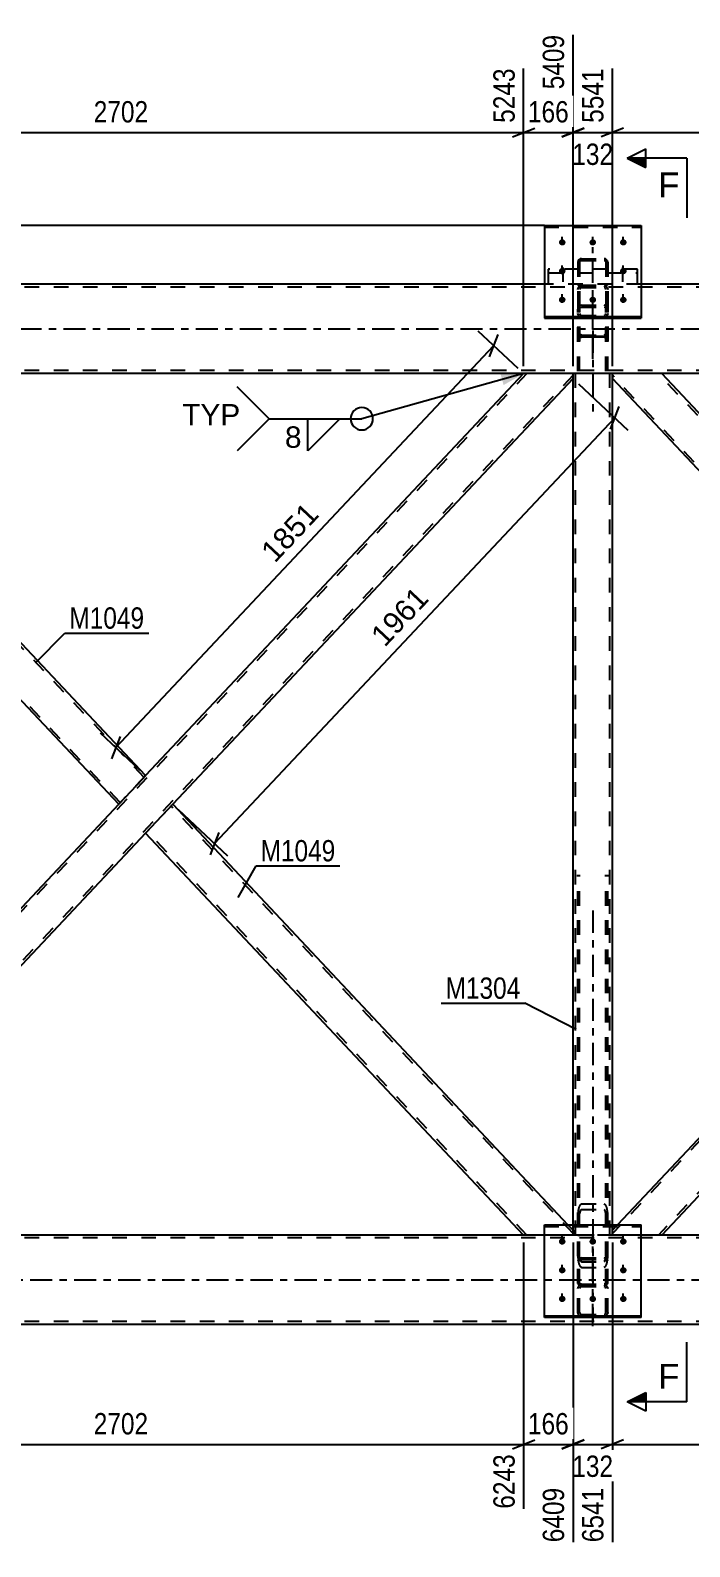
# Model space of a CAD drawing. Header units: millimetres. Extents: x -91 to 750, y -434 to 160.
# Drawn here: x 143.5 to 232, y -163.4 to 40.1 of the extents above; entities that cross this region are included whole.
import ezdxf

# ---------------------------------------------------------------- set-up
doc = ezdxf.new("R2010")
doc.units = ezdxf.units.MM
doc.linetypes.add('DXK_LINE_DOT2', pattern=[3.9198, 1.9599, -1.9599])
doc.linetypes.add('DXK_LINE_DOT3', pattern=[5.9187, 2.979, -0.9799, 0.9799, -0.9799])
doc.styles.add('Arial', font='ARIAL.TTF', dxfattribs={"height": 0.2})
doc.styles.add('Arial Narrow', font='ARIALN.TTF', dxfattribs={"height": 0.2})

# ---------------------------------------------------------------- blocks, each defined once
blk = doc.blocks.new('Part-761555327-3880 - 3828')
at = {"color": 7, "linetype": 'DXK_LINE_DOT2'}
for p, q in [((225.01, 8), (213.01, 8)), ((213.01, 8), (213.01, 6.18)), ((213.01, 7.55), (225.01, 7.55)), ((225.01, 6.18), (225.01, 8))]:
    blk.add_line(p, q, dxfattribs=at)
blk = doc.blocks.new('Bolt-761555327-3905 - 3828')
at = {"linetype": 'Continuous'}
for points in [[(214.91, 11.2), (214.82, 11.21), (214.73, 11.24), (214.65, 11.28), (214.58, 11.34), (214.53, 11.41), (214.49, 11.49), (214.47, 11.57), (214.47, 11.66), (214.49, 11.74), (214.53, 11.82), (214.58, 11.89), (214.65, 11.95), (214.73, 11.99), (214.82, 12.02), (214.91, 12.03), (215, 12.02), (215.09, 11.99), (215.17, 11.95), (215.24, 11.89), (215.29, 11.82), (215.33, 11.74), (215.35, 11.66), (215.35, 11.57), (215.33, 11.49), (215.29, 11.41), (215.24, 11.34), (215.17, 11.28), (215.09, 11.24), (215, 11.21)], [(219.01, 11.2), (218.92, 11.21), (218.83, 11.24), (218.75, 11.28), (218.68, 11.34), (218.63, 11.41), (218.59, 11.49), (218.57, 11.57), (218.57, 11.66), (218.59, 11.74), (218.63, 11.82), (218.68, 11.89), (218.75, 11.95), (218.83, 11.99), (218.92, 12.02), (219.01, 12.03), (219.1, 12.02), (219.19, 11.99), (219.27, 11.95), (219.34, 11.89), (219.39, 11.82), (219.43, 11.74), (219.45, 11.66), (219.45, 11.57), (219.43, 11.49), (219.39, 11.41), (219.34, 11.34), (219.27, 11.28), (219.19, 11.24), (219.1, 11.21)], [(223.11, 11.2), (223.02, 11.21), (222.93, 11.24), (222.85, 11.28), (222.78, 11.34), (222.73, 11.41), (222.69, 11.49), (222.67, 11.57), (222.67, 11.66), (222.69, 11.74), (222.73, 11.82), (222.78, 11.89), (222.85, 11.95), (222.93, 11.99), (223.02, 12.02), (223.11, 12.03), (223.2, 12.02), (223.29, 11.99), (223.37, 11.95), (223.44, 11.89), (223.49, 11.82), (223.53, 11.74), (223.55, 11.66), (223.55, 11.57), (223.53, 11.49), (223.49, 11.41), (223.44, 11.34), (223.37, 11.28), (223.29, 11.24), (223.2, 11.21)], [(214.91, 7.35), (214.82, 7.36), (214.73, 7.38), (214.65, 7.43), (214.58, 7.48), (214.53, 7.55), (214.49, 7.63), (214.47, 7.72), (214.47, 7.8), (214.49, 7.89), (214.53, 7.97), (214.58, 8.04), (214.65, 8.1), (214.73, 8.14), (214.82, 8.17), (214.91, 8.17), (215, 8.17), (215.09, 8.14), (215.17, 8.1), (215.24, 8.04), (215.29, 7.97), (215.33, 7.89), (215.35, 7.8), (215.35, 7.72), (215.33, 7.63), (215.29, 7.55), (215.24, 7.48), (215.17, 7.43), (215.09, 7.38), (215, 7.36)], [(223.11, 7.35), (223.02, 7.36), (222.93, 7.38), (222.85, 7.43), (222.78, 7.48), (222.73, 7.55), (222.69, 7.63), (222.67, 7.72), (222.67, 7.8), (222.69, 7.89), (222.73, 7.97), (222.78, 8.04), (222.85, 8.1), (222.93, 8.14), (223.02, 8.17), (223.11, 8.17), (223.2, 8.17), (223.29, 8.14), (223.37, 8.1), (223.44, 8.04), (223.49, 7.97), (223.53, 7.89), (223.55, 7.8), (223.55, 7.72), (223.53, 7.63), (223.49, 7.55), (223.44, 7.48), (223.37, 7.43), (223.29, 7.38), (223.2, 7.36)], [(214.91, 3.49), (214.82, 3.5), (214.73, 3.53), (214.65, 3.57), (214.58, 3.63), (214.53, 3.7), (214.49, 3.78), (214.47, 3.87), (214.47, 3.95), (214.49, 4.04), (214.53, 4.12), (214.58, 4.18), (214.65, 4.24), (214.73, 4.29), (214.82, 4.31), (214.91, 4.32), (215, 4.31), (215.09, 4.29), (215.17, 4.24), (215.24, 4.18), (215.29, 4.12), (215.33, 4.04), (215.35, 3.95), (215.35, 3.87), (215.33, 3.78), (215.29, 3.7), (215.24, 3.63), (215.17, 3.57), (215.09, 3.53), (215, 3.5)], [(219.01, 3.49), (218.92, 3.5), (218.83, 3.53), (218.75, 3.57), (218.68, 3.63), (218.63, 3.7), (218.59, 3.78), (218.57, 3.87), (218.57, 3.95), (218.59, 4.04), (218.63, 4.12), (218.68, 4.18), (218.75, 4.24), (218.83, 4.29), (218.92, 4.31), (219.01, 4.32), (219.1, 4.31), (219.19, 4.29), (219.27, 4.24), (219.34, 4.18), (219.39, 4.12), (219.43, 4.04), (219.45, 3.95), (219.45, 3.87), (219.43, 3.78), (219.39, 3.7), (219.34, 3.63), (219.27, 3.57), (219.19, 3.53), (219.1, 3.5)], [(223.11, 3.49), (223.02, 3.5), (222.93, 3.53), (222.85, 3.57), (222.78, 3.63), (222.73, 3.7), (222.69, 3.78), (222.67, 3.87), (222.67, 3.95), (222.69, 4.04), (222.73, 4.12), (222.78, 4.18), (222.85, 4.24), (222.93, 4.29), (223.02, 4.31), (223.11, 4.32), (223.2, 4.31), (223.29, 4.29), (223.37, 4.24), (223.44, 4.18), (223.49, 4.12), (223.53, 4.04), (223.55, 3.95), (223.55, 3.87), (223.53, 3.78), (223.49, 3.7), (223.44, 3.63), (223.37, 3.57), (223.29, 3.53), (223.2, 3.5)]]:
    blk.add_hatch(color=1, dxfattribs=at).paths.add_polyline_path(points)
at = {"color": 1, "linetype": 'Continuous'}
for p, q in [((214.91, 11.22), (214.91, 12.35)), ((219.01, 11.22), (219.01, 12.35)), ((223.11, 11.22), (223.11, 12.35)), ((214.91, 7.36), (214.91, 8.5)), ((223.11, 7.36), (223.11, 8.5)), ((214.91, 3.51), (214.91, 4.65)), ((219.01, 3.51), (219.01, 4.65)), ((223.11, 3.51), (223.11, 4.65))]:
    blk.add_line(p, q, dxfattribs=at)
blk = doc.blocks.new('Part-761555327-3943 - 3828')
at = {"color": 2, "linetype": 'Continuous'}
for p, q in [((212.51, 13.87), (225.51, 13.87)), ((212.51, 13.87), (212.51, 1.43)), ((225.51, 13.87), (225.51, 1.43)), ((212.51, 1.65), (225.51, 1.65)), ((212.51, 1.43), (225.51, 1.43))]:
    blk.add_line(p, q, dxfattribs=at)
at = {"color": 7, "linetype": 'DXK_LINE_DOT2'}
blk.add_line((212.51, 13.65), (225.51, 13.65), dxfattribs=at)
blk = doc.blocks.new('Bolt-761555327-3904 - 3828')
at = {"linetype": 'Continuous'}
for points in [[(214.91, -122.89), (214.82, -122.88), (214.73, -122.85), (214.65, -122.81), (214.58, -122.75), (214.53, -122.68), (214.49, -122.6), (214.47, -122.52), (214.47, -122.43), (214.49, -122.34), (214.53, -122.27), (214.58, -122.2), (214.65, -122.14), (214.73, -122.09), (214.82, -122.07), (214.91, -122.06), (215, -122.07), (215.09, -122.09), (215.17, -122.14), (215.24, -122.2), (215.29, -122.27), (215.33, -122.34), (215.35, -122.43), (215.35, -122.52), (215.33, -122.6), (215.29, -122.68), (215.24, -122.75), (215.17, -122.81), (215.09, -122.85), (215, -122.88)], [(219.01, -122.89), (218.92, -122.88), (218.83, -122.85), (218.75, -122.81), (218.68, -122.75), (218.63, -122.68), (218.59, -122.6), (218.57, -122.52), (218.57, -122.43), (218.59, -122.34), (218.63, -122.27), (218.68, -122.2), (218.75, -122.14), (218.83, -122.09), (218.92, -122.07), (219.01, -122.06), (219.1, -122.07), (219.19, -122.09), (219.27, -122.14), (219.34, -122.2), (219.39, -122.27), (219.43, -122.34), (219.45, -122.43), (219.45, -122.52), (219.43, -122.6), (219.39, -122.68), (219.34, -122.75), (219.27, -122.81), (219.19, -122.85), (219.1, -122.88)], [(223.11, -122.89), (223.02, -122.88), (222.93, -122.85), (222.85, -122.81), (222.78, -122.75), (222.73, -122.68), (222.69, -122.6), (222.67, -122.52), (222.67, -122.43), (222.69, -122.34), (222.73, -122.27), (222.78, -122.2), (222.85, -122.14), (222.93, -122.09), (223.02, -122.07), (223.11, -122.06), (223.2, -122.07), (223.29, -122.09), (223.37, -122.14), (223.44, -122.2), (223.49, -122.27), (223.53, -122.34), (223.55, -122.43), (223.55, -122.52), (223.53, -122.6), (223.49, -122.68), (223.44, -122.75), (223.37, -122.81), (223.29, -122.85), (223.2, -122.88)], [(214.91, -126.74), (214.82, -126.73), (214.73, -126.7), (214.65, -126.66), (214.58, -126.6), (214.53, -126.53), (214.49, -126.45), (214.47, -126.37), (214.47, -126.28), (214.49, -126.2), (214.53, -126.12), (214.58, -126.05), (214.65, -125.99), (214.73, -125.95), (214.82, -125.92), (214.91, -125.91), (215, -125.92), (215.09, -125.95), (215.17, -125.99), (215.24, -126.05), (215.29, -126.12), (215.33, -126.2), (215.35, -126.28), (215.35, -126.37), (215.33, -126.45), (215.29, -126.53), (215.24, -126.6), (215.17, -126.66), (215.09, -126.7), (215, -126.73)], [(223.11, -126.74), (223.02, -126.73), (222.93, -126.7), (222.85, -126.66), (222.78, -126.6), (222.73, -126.53), (222.69, -126.45), (222.67, -126.37), (222.67, -126.28), (222.69, -126.2), (222.73, -126.12), (222.78, -126.05), (222.85, -125.99), (222.93, -125.95), (223.02, -125.92), (223.11, -125.91), (223.2, -125.92), (223.29, -125.95), (223.37, -125.99), (223.44, -126.05), (223.49, -126.12), (223.53, -126.2), (223.55, -126.28), (223.55, -126.37), (223.53, -126.45), (223.49, -126.53), (223.44, -126.6), (223.37, -126.66), (223.29, -126.7), (223.2, -126.73)], [(214.91, -130.59), (214.82, -130.58), (214.73, -130.56), (214.65, -130.51), (214.58, -130.45), (214.53, -130.38), (214.49, -130.31), (214.47, -130.22), (214.47, -130.13), (214.49, -130.05), (214.53, -129.97), (214.58, -129.9), (214.65, -129.84), (214.73, -129.8), (214.82, -129.77), (214.91, -129.76), (215, -129.77), (215.09, -129.8), (215.17, -129.84), (215.24, -129.9), (215.29, -129.97), (215.33, -130.05), (215.35, -130.13), (215.35, -130.22), (215.33, -130.31), (215.29, -130.38), (215.24, -130.45), (215.17, -130.51), (215.09, -130.56), (215, -130.58)], [(219.01, -130.59), (218.92, -130.58), (218.83, -130.56), (218.75, -130.51), (218.68, -130.45), (218.63, -130.38), (218.59, -130.31), (218.57, -130.22), (218.57, -130.13), (218.59, -130.05), (218.63, -129.97), (218.68, -129.9), (218.75, -129.84), (218.83, -129.8), (218.92, -129.77), (219.01, -129.76), (219.1, -129.77), (219.19, -129.8), (219.27, -129.84), (219.34, -129.9), (219.39, -129.97), (219.43, -130.05), (219.45, -130.13), (219.45, -130.22), (219.43, -130.31), (219.39, -130.38), (219.34, -130.45), (219.27, -130.51), (219.19, -130.56), (219.1, -130.58)], [(223.11, -130.59), (223.02, -130.58), (222.93, -130.56), (222.85, -130.51), (222.78, -130.45), (222.73, -130.38), (222.69, -130.31), (222.67, -130.22), (222.67, -130.13), (222.69, -130.05), (222.73, -129.97), (222.78, -129.9), (222.85, -129.84), (222.93, -129.8), (223.02, -129.77), (223.11, -129.76), (223.2, -129.77), (223.29, -129.8), (223.37, -129.84), (223.44, -129.9), (223.49, -129.97), (223.53, -130.05), (223.55, -130.13), (223.55, -130.22), (223.53, -130.31), (223.49, -130.38), (223.44, -130.45), (223.37, -130.51), (223.29, -130.56), (223.2, -130.58)]]:
    blk.add_hatch(color=1, dxfattribs=at).paths.add_polyline_path(points)
at = {"color": 1, "linetype": 'Continuous'}
for p, q in [((214.91, -122.87), (214.91, -121.73)), ((219.01, -122.87), (219.01, -121.73)), ((223.11, -122.87), (223.11, -121.73)), ((214.91, -126.72), (214.91, -125.59)), ((223.11, -126.72), (223.11, -125.59)), ((214.91, -130.57), (214.91, -129.44)), ((219.01, -130.57), (219.01, -129.44)), ((223.11, -130.57), (223.11, -129.44))]:
    blk.add_line(p, q, dxfattribs=at)
blk = doc.blocks.new('Bolt-761555327-3906 - 3828')
at = {"color": 1, "linetype": 'DXK_LINE_DOT2'}
blk.add_line((223.01, 8.26), (223.01, 5.32), dxfattribs=at)
blk = doc.blocks.new('Bolt-761555327-3907 - 3828')
at = {"color": 1, "linetype": 'DXK_LINE_DOT2'}
blk.add_line((215.01, 8.26), (215.01, 5.32), dxfattribs=at)
blk = doc.blocks.new('Part-761555327-4107 - 3828')
at = {"color": 7, "linetype": 'DXK_LINE_DOT2'}
for p, q in [((210.17, -6), (101.64, -121.41)), ((216.36, -6), (209.73, -6)), ((216.36, -6.19), (107.83, -121.6)), ((159, -59.95), (155.38, -63.8)), ((162.63, -63.8), (159, -67.65)), ((108.27, -121.6), (101.64, -121.6))]:
    blk.add_line(p, q, dxfattribs=at)
at = {"color": 2, "linetype": 'Continuous'}
for p, q in [((209.73, -6), (159, -59.95)), ((216.36, -6.66), (216.36, -6)), ((216.36, -6.66), (162.63, -63.8)), ((155.38, -63.8), (101.64, -120.94)), ((159, -67.65), (108.27, -121.6)), ((101.64, -121.6), (101.64, -120.94))]:
    blk.add_line(p, q, dxfattribs=at)
blk = doc.blocks.new('Part-761555327-3930 - 3828')
at = {"color": 7, "linetype": 'DXK_LINE_DOT2'}
for p, q in [((587.64, -122), (-40, -122)), ((587.64, -121.6), (-27.5, -121.6)), ((225.51, -121.6), (212.51, -121.6)), ((587.64, -133.2), (-40, -133.2))]:
    blk.add_line(p, q, dxfattribs=at)
at = {"color": 2, "linetype": 'Continuous'}
for p, q in [((212.51, -121.6), (-14.5, -121.6)), ((452.51, -121.6), (225.51, -121.6)), ((587.64, -133.6), (-40, -133.6))]:
    blk.add_line(p, q, dxfattribs=at)
at = {"color": 7, "linetype": 'DXK_LINE_DOT3'}
blk.add_line((-40, -127.6), (587.64, -127.6), dxfattribs=at)
blk = doc.blocks.new('Part-761555327-3935 - 3828')
at = {"color": 2, "linetype": 'Continuous'}
for p, q in [((212.51, 6), (0, 6)), ((452.51, 6), (225.51, 6)), ((581.4, -6), (0, -6))]:
    blk.add_line(p, q, dxfattribs=at)
at = {"color": 7, "linetype": 'DXK_LINE_DOT2'}
for p, q in [((587.64, 5.6), (0, 5.6)), ((225.51, 6), (212.51, 6)), ((587.64, -5.6), (0, -5.6))]:
    blk.add_line(p, q, dxfattribs=at)
at = {"color": 7, "linetype": 'DXK_LINE_DOT3'}
blk.add_line((0, 0), (587.64, 0), dxfattribs=at)
blk = doc.blocks.new('Part-761555327-3937 - 3828')
at = {"color": 7, "linetype": 'DXK_LINE_DOT2'}
for p, q in [((217.01, 4.23), (217.01, -1.9)), ((217.25, 4.23), (217.25, -1.9)), ((220.77, 4.23), (220.77, -1.9)), ((221.01, 4.23), (221.01, -1.9)), ((217.05, -1.12), (217.01, -1.18)), ((217.15, -1.07), (217.05, -1.12)), ((217.31, -1.03), (217.15, -1.07)), ((217.25, -1.18), (217.27, -1.15)), ((217.27, -1.15), (217.32, -1.13)), ((217.49, -1.02), (217.31, -1.03)), ((217.32, -1.13), (217.4, -1.11)), ((217.4, -1.11), (217.49, -1.1)), ((220.53, -1.02), (217.49, -1.02)), ((220.53, -1.1), (217.49, -1.1)), ((220.71, -1.03), (220.53, -1.02)), ((220.53, -1.1), (220.62, -1.11)), ((220.62, -1.11), (220.7, -1.13)), ((220.7, -1.13), (220.75, -1.15)), ((220.87, -1.07), (220.71, -1.03)), ((220.75, -1.15), (220.77, -1.18)), ((220.97, -1.12), (220.87, -1.07)), ((221.01, -1.18), (220.97, -1.12))]:
    blk.add_line(p, q, dxfattribs=at)
at = {"color": 7, "linetype": 'DXK_LINE_DOT3'}
blk.add_line((219.01, -0.21), (219.01, -11.1), dxfattribs=at)
blk = doc.blocks.new('Part-761555327-3940 - 3828')
at = {"color": 2, "linetype": 'Continuous'}
for p, q in [((212.51, -120.22), (225.51, -120.22)), ((212.51, -132.65), (212.51, -120.22)), ((225.51, -132.65), (225.51, -120.22)), ((212.51, -132.43), (225.51, -132.43)), ((225.51, -132.65), (212.51, -132.65))]:
    blk.add_line(p, q, dxfattribs=at)
at = {"color": 7, "linetype": 'DXK_LINE_DOT2'}
blk.add_line((212.51, -120.44), (225.51, -120.44), dxfattribs=at)
blk = doc.blocks.new('Part-761555327-3946 - 3828')
at = {"color": 7, "linetype": 'DXK_LINE_DOT2'}
for p, q in [((217.01, -124.44), (217.01, -73.27)), ((217.25, -124.44), (217.25, -73.27)), ((220.77, -124.44), (220.77, -73.27)), ((221.01, -124.44), (221.01, -73.27)), ((217.49, -117.42), (217.31, -117.54)), ((217.49, -117.42), (220.53, -117.42)), ((220.71, -117.54), (220.53, -117.42)), ((217.05, -118.35), (217.01, -118.93)), ((217.25, -118.93), (217.27, -118.64)), ((217.4, -118.23), (217.49, -118.18)), ((217.49, -118.18), (220.53, -118.18)), ((220.53, -118.18), (220.62, -118.23)), ((220.75, -118.64), (220.77, -118.93)), ((221.01, -118.93), (220.97, -118.35)), ((217.01, -121.6), (217.25, -121.6)), ((221.01, -121.6), (220.77, -121.6)), ((217.01, -124.44), (217.05, -125.02)), ((217.27, -124.73), (217.25, -124.44)), ((217.31, -125.83), (217.49, -125.95)), ((217.49, -125.19), (217.4, -125.14)), ((217.49, -125.19), (220.53, -125.19)), ((217.49, -125.95), (220.53, -125.95)), ((220.62, -125.14), (220.53, -125.19)), ((220.53, -125.95), (220.71, -125.83)), ((220.77, -124.44), (220.75, -124.73)), ((220.97, -125.02), (221.01, -124.44))]:
    blk.add_line(p, q, dxfattribs=at)
at = {"color": 7, "linetype": 'DXK_LINE_DOT3'}
blk.add_line((219.01, -78.06), (219.01, -133.19), dxfattribs=at)
at = {"color": 7, "linetype": 'DXK_LINE_DOT2'}
for centre, radius, start, end in [((218.89, -118.49), 1.84, 148.9118, 175.8159), ((219.14, -118.49), 1.84, 4.1841, 31.0882), ((218.19, -118.71), 0.921, 148.9118, 175.8159), ((219.83, -118.71), 0.921, 4.1841, 31.0882), ((218.89, -124.88), 1.84, 184.1841, 211.0882), ((218.19, -124.66), 0.921, 184.1841, 211.0882), ((219.83, -124.66), 0.921, 328.9118, 355.8159), ((219.14, -124.88), 1.84, 328.9118, 355.8159)]:
    blk.add_arc(centre, radius, start, end, dxfattribs=at)
blk = doc.blocks.new('Part-761555327-3975 - 3828')
at = {"color": 7, "linetype": 'DXK_LINE_DOT3'}
blk.add_line((219.01, -133.82), (219.01, -123.12), dxfattribs=at)
at = {"color": 7, "linetype": 'DXK_LINE_DOT2'}
for p, q in [((217.05, -124.94), (217.01, -125.12)), ((217.01, -132.02), (217.01, -125.12)), ((217.15, -124.8), (217.05, -124.94)), ((217.31, -124.7), (217.15, -124.8)), ((217.25, -125.12), (217.27, -125.03)), ((217.25, -132.02), (217.25, -125.12)), ((217.27, -125.03), (217.32, -124.96)), ((217.49, -124.66), (217.31, -124.7)), ((217.32, -124.96), (217.4, -124.91)), ((217.4, -124.91), (217.49, -124.89)), ((217.49, -124.66), (220.53, -124.66)), ((217.49, -124.89), (220.53, -124.89)), ((220.71, -124.7), (220.53, -124.66)), ((220.53, -124.89), (220.62, -124.91)), ((220.62, -124.91), (220.7, -124.96)), ((220.7, -124.96), (220.75, -125.03)), ((220.87, -124.8), (220.71, -124.7)), ((220.75, -125.03), (220.77, -125.12)), ((220.77, -132.02), (220.77, -125.12)), ((220.97, -124.94), (220.87, -124.8)), ((221.01, -125.12), (220.97, -124.94)), ((221.01, -132.02), (221.01, -125.12)), ((217.01, -127.97), (217.05, -128.15)), ((217.05, -128.15), (217.15, -128.29)), ((217.27, -128.06), (217.25, -127.97)), ((217.32, -128.13), (217.27, -128.06)), ((217.4, -128.18), (217.32, -128.13)), ((217.49, -128.2), (217.4, -128.18)), ((217.49, -128.2), (220.53, -128.2)), ((220.62, -128.18), (220.53, -128.2)), ((220.7, -128.13), (220.62, -128.18)), ((220.75, -128.06), (220.7, -128.13)), ((220.77, -127.97), (220.75, -128.06)), ((220.87, -128.29), (220.97, -128.15)), ((220.97, -128.15), (221.01, -127.97)), ((217.01, -128.78), (217.05, -128.59)), ((217.15, -128.29), (217.31, -128.39)), ((217.27, -128.68), (217.25, -128.78)), ((217.32, -128.6), (217.27, -128.68)), ((217.31, -128.31), (217.49, -128.27)), ((217.31, -128.39), (217.49, -128.42)), ((217.4, -128.55), (217.32, -128.6)), ((217.49, -128.53), (217.4, -128.55)), ((217.49, -128.27), (220.53, -128.27)), ((217.49, -128.42), (220.53, -128.42)), ((217.49, -128.53), (220.53, -128.53)), ((220.53, -128.27), (220.71, -128.31)), ((220.53, -128.42), (220.71, -128.39)), ((220.62, -128.55), (220.53, -128.53)), ((220.7, -128.6), (220.62, -128.55)), ((220.75, -128.68), (220.7, -128.6)), ((220.71, -128.39), (220.87, -128.29)), ((220.77, -128.78), (220.75, -128.68)), ((220.97, -128.59), (221.01, -128.78)), ((217.05, -132.21), (217.01, -132.02)), ((217.25, -132.02), (217.27, -132.11)), ((217.27, -132.11), (217.32, -132.2)), ((217.32, -132.2), (217.4, -132.25)), ((217.4, -132.25), (217.49, -132.27)), ((217.49, -132.27), (220.53, -132.27)), ((220.53, -132.27), (220.62, -132.25)), ((220.62, -132.25), (220.7, -132.2)), ((220.7, -132.2), (220.75, -132.11)), ((220.75, -132.11), (220.77, -132.02)), ((221.01, -132.02), (220.97, -132.21)), ((217.49, -132.53), (217.31, -132.49)), ((217.49, -132.53), (220.53, -132.53)), ((220.71, -132.49), (220.53, -132.53))]:
    blk.add_line(p, q, dxfattribs=at)
for centre, start, end in [((217.51, -128.76), 114.32, 159.2417), ((220.51, -128.76), 20.7583, 65.68), ((217.51, -132.04), 200.7583, 245.68), ((220.51, -132.04), 294.32, 339.2417)]:
    blk.add_arc(centre, 0.496, start, end, dxfattribs=at)
blk = doc.blocks.new('Part-761555327-3993 - 3828')
at = {"color": 2, "linetype": 'Continuous'}
for p, q in [((159, -67.65), (162.63, -63.8)), ((162.63, -63.8), (215.68, -120.22)), ((209.73, -121.6), (159, -67.65))]:
    blk.add_line(p, q, dxfattribs=at)
at = {"color": 7, "linetype": 'DXK_LINE_DOT2'}
for p, q in [((216.36, -121.41), (162.41, -64.03)), ((159.22, -67.42), (159.24, -67.4)), ((210.17, -121.6), (159.22, -67.42)), ((216.36, -121.6), (209.73, -121.6)), ((215.68, -120.22), (216.36, -120.94)), ((216.36, -120.94), (216.36, -121.6))]:
    blk.add_line(p, q, dxfattribs=at)
blk = doc.blocks.new('Part-761555327-4060 - 3828')
at = {"color": 7, "linetype": 'DXK_LINE_DOT2'}
for p, q in [((221.64, -6), (216.36, -6)), ((216.36, -6.66), (216.36, -6)), ((216.68, -121.6), (216.68, -6)), ((221.32, -121.6), (221.32, -6)), ((221.64, -6.66), (221.64, -6)), ((216.36, -121.6), (216.36, -120.22)), ((221.64, -121.6), (216.36, -121.6)), ((221.64, -121.6), (221.64, -120.22))]:
    blk.add_line(p, q, dxfattribs=at)
at = {"color": 2, "linetype": 'Continuous'}
for p, q in [((216.36, -120.22), (216.36, -6.66)), ((221.64, -120.22), (221.64, -6.66))]:
    blk.add_line(p, q, dxfattribs=at)
blk = doc.blocks.new('Part-761555327-4069 - 3828')
at = {"color": 7, "linetype": 'DXK_LINE_DOT3'}
blk.add_line((219.01, 0.27), (219.01, 10.96), dxfattribs=at)
at = {"color": 7, "linetype": 'DXK_LINE_DOT2'}
for p, q in [((217.05, 9.14), (217.01, 8.97)), ((217.01, 8.97), (217.01, 2.07)), ((217.15, 9.29), (217.05, 9.14)), ((217.31, 9.39), (217.15, 9.29)), ((217.25, 8.97), (217.27, 9.06)), ((217.25, 8.97), (217.25, 2.07)), ((217.27, 9.06), (217.32, 9.13)), ((217.49, 9.42), (217.31, 9.39)), ((217.32, 9.13), (217.4, 9.18)), ((217.4, 9.18), (217.49, 9.2)), ((217.49, 9.42), (220.53, 9.42)), ((217.49, 9.2), (220.53, 9.2)), ((220.71, 9.39), (220.53, 9.42)), ((220.53, 9.2), (220.62, 9.18)), ((220.62, 9.18), (220.7, 9.13)), ((220.7, 9.13), (220.75, 9.06)), ((220.87, 9.29), (220.71, 9.39)), ((220.75, 9.06), (220.77, 8.97)), ((220.77, 8.97), (220.77, 2.07)), ((220.97, 9.14), (220.87, 9.29)), ((221.01, 8.97), (220.97, 9.14)), ((221.01, 8.97), (221.01, 2.07)), ((217.01, 6.11), (217.05, 5.94)), ((217.27, 6.03), (217.25, 6.11)), ((220.77, 6.11), (220.75, 6.03)), ((220.97, 5.94), (221.01, 6.11)), ((217.01, 5.3), (217.05, 5.5)), ((217.05, 5.94), (217.15, 5.79)), ((217.15, 5.79), (217.31, 5.7)), ((217.27, 5.4), (217.25, 5.3)), ((217.32, 5.95), (217.27, 6.03)), ((217.32, 5.49), (217.27, 5.4)), ((217.31, 5.78), (217.49, 5.82)), ((217.31, 5.7), (217.49, 5.66)), ((217.4, 5.91), (217.32, 5.95)), ((217.4, 5.54), (217.32, 5.49)), ((217.49, 5.89), (217.4, 5.91)), ((217.49, 5.56), (217.4, 5.54)), ((217.49, 5.89), (220.53, 5.89)), ((217.49, 5.82), (220.53, 5.82)), ((217.49, 5.66), (220.53, 5.66)), ((217.49, 5.56), (220.53, 5.56)), ((220.62, 5.91), (220.53, 5.89)), ((220.53, 5.82), (220.71, 5.78)), ((220.53, 5.66), (220.71, 5.7)), ((220.62, 5.54), (220.53, 5.56)), ((220.7, 5.95), (220.62, 5.91)), ((220.7, 5.49), (220.62, 5.54)), ((220.75, 6.03), (220.7, 5.95)), ((220.75, 5.4), (220.7, 5.49)), ((220.71, 5.7), (220.87, 5.79)), ((220.77, 5.3), (220.75, 5.4)), ((220.87, 5.79), (220.97, 5.94)), ((220.97, 5.5), (221.01, 5.3)), ((217.05, 1.87), (217.01, 2.07)), ((217.25, 2.07), (217.27, 1.97)), ((220.75, 1.97), (220.77, 2.07)), ((221.01, 2.07), (220.97, 1.87)), ((217.27, 1.97), (217.32, 1.89)), ((217.49, 1.56), (217.31, 1.6)), ((217.32, 1.89), (217.4, 1.83)), ((217.4, 1.83), (217.49, 1.81)), ((217.49, 1.81), (220.53, 1.81)), ((217.49, 1.56), (220.53, 1.56)), ((220.53, 1.81), (220.62, 1.83)), ((220.71, 1.6), (220.53, 1.56)), ((220.62, 1.83), (220.7, 1.89)), ((220.7, 1.89), (220.75, 1.97))]:
    blk.add_line(p, q, dxfattribs=at)
for centre, start, end in [((217.51, 5.32), 114.32, 159.2417), ((220.51, 5.32), 20.7583, 65.68), ((217.51, 2.05), 200.7583, 245.68), ((220.51, 2.05), 294.32, 339.2417)]:
    blk.add_arc(centre, 0.496, start, end, dxfattribs=at)
blk = doc.blocks.new('Part-761555327-4091 - 3828')
at = {"color": 7, "linetype": 'DXK_LINE_DOT3'}
blk.add_line((219.01, -4.03), (219.01, 4.47), dxfattribs=at)
at = {"color": 7, "linetype": 'DXK_LINE_DOT2'}
for p, q in [((217.05, 2.86), (217.01, 2.66)), ((217.01, -5.65), (217.01, 2.66)), ((217.25, 2.66), (217.27, 2.76)), ((217.25, -5.65), (217.25, 2.66)), ((217.27, 2.76), (217.32, 2.85)), ((217.49, 3.18), (217.31, 3.14)), ((217.32, 2.85), (217.4, 2.9)), ((217.4, 2.9), (217.49, 2.92)), ((217.49, 3.18), (220.53, 3.18)), ((217.49, 2.92), (220.53, 2.92)), ((220.71, 3.14), (220.53, 3.18)), ((220.53, 2.92), (220.62, 2.9)), ((220.62, 2.9), (220.7, 2.85)), ((220.7, 2.85), (220.75, 2.76)), ((220.75, 2.76), (220.77, 2.66)), ((220.77, -5.65), (220.77, 2.66)), ((221.01, 2.66), (220.97, 2.86)), ((221.01, -5.65), (221.01, 2.66)), ((217.01, -0.57), (217.05, -0.77)), ((217.27, -0.67), (217.25, -0.57)), ((217.32, -0.75), (217.27, -0.67)), ((217.31, -1.04), (217.49, -1.08)), ((217.4, -0.81), (217.32, -0.75)), ((217.49, -0.83), (217.4, -0.81)), ((217.49, -0.83), (220.53, -0.83)), ((217.49, -1.08), (220.53, -1.08)), ((220.62, -0.81), (220.53, -0.83)), ((220.53, -1.08), (220.71, -1.04)), ((220.7, -0.75), (220.62, -0.81)), ((220.75, -0.67), (220.7, -0.75)), ((220.77, -0.57), (220.75, -0.67)), ((220.97, -0.77), (221.01, -0.57))]:
    blk.add_line(p, q, dxfattribs=at)
for centre, start, end in [((217.51, 2.68), 114.32, 159.2417), ((220.51, 2.68), 20.7583, 65.68), ((217.51, -0.59), 200.7583, 245.68), ((220.51, -0.59), 294.32, 339.2417)]:
    blk.add_arc(centre, 0.496, start, end, dxfattribs=at)
blk = doc.blocks.new('Part-761555327-4112 - 3828')
at = {"color": 2, "linetype": 'Continuous'}
for p, q in [((101.64, -6.66), (101.64, -6)), ((159, -59.95), (108.27, -6)), ((155.38, -63.8), (101.64, -6.66)), ((158.56, -60.41), (155.38, -63.8)), ((159, -59.95), (158.56, -60.41))]:
    blk.add_line(p, q, dxfattribs=at)
at = {"color": 7, "linetype": 'DXK_LINE_DOT2'}
for p, q in [((108.27, -6), (101.64, -6)), ((158.78, -60.18), (107.83, -6)), ((155.6, -63.57), (101.64, -6.19)), ((158.97, -59.98), (158.56, -60.41)), ((155.6, -63.57), (155.61, -63.55))]:
    blk.add_line(p, q, dxfattribs=at)
blk = doc.blocks.new('Part-761555327-4117 - 3828')
at = {"color": 7, "linetype": 'DXK_LINE_DOT2'}
for p, q in [((330.17, -6), (221.64, -121.41)), ((336.36, -6), (329.73, -6)), ((336.36, -6.19), (227.83, -121.6)), ((279, -59.95), (275.38, -63.8)), ((282.63, -63.8), (279, -67.65)), ((222.32, -120.22), (221.64, -120.94)), ((221.64, -121.6), (221.64, -120.94)), ((228.27, -121.6), (221.64, -121.6))]:
    blk.add_line(p, q, dxfattribs=at)
at = {"color": 2, "linetype": 'Continuous'}
for p, q in [((329.73, -6), (279, -59.95)), ((336.36, -6.66), (336.36, -6)), ((336.36, -6.66), (282.63, -63.8)), ((275.38, -63.8), (222.32, -120.22)), ((279, -67.65), (228.27, -121.6))]:
    blk.add_line(p, q, dxfattribs=at)
blk = doc.blocks.new('Part-761555327-4122 - 3828')
at = {"color": 2, "linetype": 'Continuous'}
for p, q in [((221.64, -6.66), (221.64, -6)), ((279, -59.95), (228.27, -6)), ((275.38, -63.8), (221.64, -6.66)), ((278.56, -60.41), (275.38, -63.8)), ((279, -59.95), (278.56, -60.41))]:
    blk.add_line(p, q, dxfattribs=at)
at = {"color": 7, "linetype": 'DXK_LINE_DOT2'}
for p, q in [((228.27, -6), (221.64, -6)), ((278.78, -60.18), (227.83, -6)), ((275.6, -63.57), (221.64, -6.19)), ((278.97, -59.98), (278.56, -60.41)), ((275.6, -63.57), (275.61, -63.55))]:
    blk.add_line(p, q, dxfattribs=at)
blk = doc.blocks.new('StraightDimension-761555327-4891 - 3828')
at = {"color": 7, "linetype": 'Continuous'}
for p, q in [((217.09, -7.35), (223.72, -13.58)), ((168.23, -69.07), (221.97, -11.93)), ((221.38, -13.44), (222.56, -10.43)), ((163.35, -64.49), (169.98, -70.72)), ((168.82, -67.57), (167.64, -70.58))]:
    blk.add_line(p, q, dxfattribs=at)
at = {"color": 0}
blk.add_wipeout([(198.01, -36.31), (194.95, -33.43), (188.04, -40.79), (191.09, -43.66)], dxfattribs=at)
at = {"color": 3, "style": 'Arial'}
blk.add_text('1961', height=2.865, rotation=46.7591, dxfattribs=at).set_placement((191.07, -42.82))
blk = doc.blocks.new('StraightDimension-761555327-4646 - 3828')
at = {"color": 7, "linetype": 'Continuous'}
for p, q in [((216.36, -5), (216.36, 39.47)), ((221.64, -5), (221.64, 34.97)), ((214.86, 25.76), (217.86, 26.96)), ((223.14, 26.96), (220.14, 25.76)), ((216.36, 26.36), (221.64, 26.36))]:
    blk.add_line(p, q, dxfattribs=at)
at = {"color": 0, "linetype": 'Continuous'}
blk.add_wipeout([(221.04, 35.57), (216.84, 35.57), (216.84, 27.06), (221.04, 27.06)], dxfattribs=at)
at = {"color": 0}
blk.add_wipeout([(222.34, 21.41), (222.34, 25.61), (215.66, 25.61), (215.66, 21.41)], dxfattribs=at)
at = {"color": 3, "linetype": 'Continuous', "style": 'Arial Narrow'}
blk.add_text('5541', height=2.863, rotation=90.0002, dxfattribs=at).set_placement((220.44, 27.66))
at = {"color": 3, "style": 'Arial Narrow'}
blk.add_text('132', height=2.863, dxfattribs=at).set_placement((216.26, 22.01))
blk = doc.blocks.new('StraightDimension-761555327-4281 - 3828')
at = {"color": 7, "linetype": 'Continuous'}
blk.add_line((212.51, 13.87), (-69.53, 13.87), dxfattribs=at)
blk = doc.blocks.new('StraightDimension-761555327-4436 - 3828')
at = {"color": 7, "linetype": 'Continuous'}
for p, q in [((221.64, -122.6), (221.64, -162.83)), ((329.73, -122.6), (329.73, -158.33)), ((223.14, -149.11), (220.14, -150.31)), ((221.64, -149.71), (329.73, -149.71)), ((328.23, -150.31), (331.23, -149.11))]:
    blk.add_line(p, q, dxfattribs=at)
at = {"color": 0}
blk.add_wipeout([(279.94, -148.96), (279.94, -144.76), (271.43, -144.76), (271.43, -148.96)], dxfattribs=at)
at = {"color": 0, "linetype": 'Continuous'}
blk.add_wipeout([(329.13, -150.41), (324.93, -150.41), (324.93, -158.93), (329.13, -158.93)], dxfattribs=at)
at = {"color": 3, "style": 'Arial Narrow'}
blk.add_text('2702', height=2.863, dxfattribs=at).set_placement((272.03, -148.36))
at = {"color": 3, "linetype": 'Continuous', "style": 'Arial Narrow'}
blk.add_text('9243', height=2.863, rotation=90.0002, dxfattribs=at).set_placement((328.53, -158.33))
blk = doc.blocks.new('StraightDimension-761555327-4453 - 3828')
at = {"color": 7, "linetype": 'Continuous'}
for p, q in [((216.36, -122.6), (216.36, -162.83)), ((221.64, -122.6), (221.64, -162.83)), ((214.86, -150.31), (217.86, -149.11)), ((216.36, -149.71), (221.64, -149.71)), ((223.14, -149.11), (220.14, -150.31))]:
    blk.add_line(p, q, dxfattribs=at)
at = {"color": 0}
blk.add_wipeout([(222.34, -154.66), (222.34, -150.46), (215.66, -150.46), (215.66, -154.66)], dxfattribs=at)
at = {"color": 0, "linetype": 'Continuous'}
blk.add_wipeout([(221.04, -154.91), (216.84, -154.91), (216.84, -163.43), (221.04, -163.43)], dxfattribs=at)
at = {"color": 3, "style": 'Arial Narrow'}
blk.add_text('132', height=2.863, dxfattribs=at).set_placement((216.26, -154.06))
at = {"color": 3, "linetype": 'Continuous', "style": 'Arial Narrow'}
blk.add_text('6541', height=2.863, rotation=90.0002, dxfattribs=at).set_placement((220.44, -162.83))
blk = doc.blocks.new('StraightDimension-761555327-4463 - 3828')
at = {"color": 7, "linetype": 'Continuous'}
for p, q in [((209.73, -122.6), (209.73, -158.33)), ((216.36, -122.6), (216.36, -162.83)), ((208.23, -150.31), (211.23, -149.11)), ((209.73, -149.71), (216.36, -149.71)), ((217.86, -149.11), (214.86, -150.31))]:
    blk.add_line(p, q, dxfattribs=at)
at = {"color": 0}
blk.add_wipeout([(216.39, -148.96), (216.39, -144.76), (209.71, -144.76), (209.71, -148.96)], dxfattribs=at)
at = {"color": 0, "linetype": 'Continuous'}
blk.add_wipeout([(215.76, -154.91), (211.56, -154.91), (211.56, -163.43), (215.76, -163.43)], dxfattribs=at)
at = {"color": 3, "style": 'Arial Narrow'}
blk.add_text('166', height=2.863, dxfattribs=at).set_placement((210.31, -148.36))
at = {"color": 3, "linetype": 'Continuous', "style": 'Arial Narrow'}
blk.add_text('6409', height=2.863, rotation=90.0002, dxfattribs=at).set_placement((215.16, -162.83))
blk = doc.blocks.new('StraightDimension-761555327-4480 - 3828')
at = {"color": 7, "linetype": 'Continuous'}
for p, q in [((101.64, -122.6), (101.64, -162.83)), ((209.73, -122.6), (209.73, -158.33)), ((103.14, -149.11), (100.14, -150.31)), ((101.64, -149.71), (209.73, -149.71)), ((208.23, -150.31), (211.23, -149.11))]:
    blk.add_line(p, q, dxfattribs=at)
at = {"color": 0}
blk.add_wipeout([(159.94, -148.96), (159.94, -144.76), (151.43, -144.76), (151.43, -148.96)], dxfattribs=at)
at = {"color": 0, "linetype": 'Continuous'}
blk.add_wipeout([(209.13, -150.41), (204.93, -150.41), (204.93, -158.93), (209.13, -158.93)], dxfattribs=at)
at = {"color": 3, "style": 'Arial Narrow'}
blk.add_text('2702', height=2.863, dxfattribs=at).set_placement((152.03, -148.36))
at = {"color": 3, "linetype": 'Continuous', "style": 'Arial Narrow'}
blk.add_text('6243', height=2.863, rotation=90.0002, dxfattribs=at).set_placement((208.53, -158.33))
blk = doc.blocks.new('StraightDimension-761555327-4635 - 3828')
at = {"color": 7, "linetype": 'Continuous'}
for p, q in [((221.64, -5), (221.64, 34.97)), ((329.73, -5), (329.73, 34.97)), ((223.14, 26.96), (220.14, 25.76)), ((328.23, 25.76), (331.23, 26.96)), ((221.64, 26.36), (329.73, 26.36))]:
    blk.add_line(p, q, dxfattribs=at)
at = {"color": 0, "linetype": 'Continuous'}
blk.add_wipeout([(329.13, 35.57), (324.93, 35.57), (324.93, 27.06), (329.13, 27.06)], dxfattribs=at)
at = {"color": 0}
blk.add_wipeout([(279.94, 27.11), (279.94, 31.31), (271.43, 31.31), (271.43, 27.11)], dxfattribs=at)
at = {"color": 3, "linetype": 'Continuous', "style": 'Arial Narrow'}
blk.add_text('8243', height=2.863, rotation=90.0002, dxfattribs=at).set_placement((328.53, 27.66))
at = {"color": 3, "style": 'Arial Narrow'}
blk.add_text('2702', height=2.863, dxfattribs=at).set_placement((272.03, 27.71))
blk = doc.blocks.new('StraightDimension-761555327-4654 - 3828')
at = {"color": 7, "linetype": 'Continuous'}
for p, q in [((216.36, -5), (216.36, 39.47)), ((209.73, -5), (209.73, 34.97)), ((208.23, 25.76), (211.23, 26.96)), ((217.86, 26.96), (214.86, 25.76)), ((209.73, 26.36), (216.36, 26.36))]:
    blk.add_line(p, q, dxfattribs=at)
at = {"color": 0}
blk.add_wipeout([(216.39, 27.11), (216.39, 31.31), (209.71, 31.31), (209.71, 27.11)], dxfattribs=at)
at = {"color": 0, "linetype": 'Continuous'}
blk.add_wipeout([(215.76, 40.07), (211.56, 40.07), (211.56, 31.56), (215.76, 31.56)], dxfattribs=at)
at = {"color": 3, "linetype": 'Continuous', "style": 'Arial Narrow'}
blk.add_text('5409', height=2.863, rotation=90.0002, dxfattribs=at).set_placement((215.16, 32.16))
at = {"color": 3, "style": 'Arial Narrow'}
blk.add_text('166', height=2.863, dxfattribs=at).set_placement((210.31, 27.71))
blk = doc.blocks.new('StraightDimension-761555327-4665 - 3828')
at = {"color": 7, "linetype": 'Continuous'}
for p, q in [((101.64, -5), (101.64, 34.97)), ((209.73, -5), (209.73, 34.97)), ((103.14, 26.96), (100.14, 25.76)), ((208.23, 25.76), (211.23, 26.96)), ((101.64, 26.36), (209.73, 26.36))]:
    blk.add_line(p, q, dxfattribs=at)
at = {"color": 0, "linetype": 'Continuous'}
blk.add_wipeout([(209.13, 35.57), (204.93, 35.57), (204.93, 27.06), (209.13, 27.06)], dxfattribs=at)
at = {"color": 0}
blk.add_wipeout([(159.94, 27.11), (159.94, 31.31), (151.43, 31.31), (151.43, 27.11)], dxfattribs=at)
at = {"color": 3, "linetype": 'Continuous', "style": 'Arial Narrow'}
blk.add_text('5243', height=2.863, rotation=90.0002, dxfattribs=at).set_placement((208.53, 27.66))
at = {"color": 3, "style": 'Arial Narrow'}
blk.add_text('2702', height=2.863, dxfattribs=at).set_placement((152.03, 27.71))
blk = doc.blocks.new('StraightDimension-761555327-4862 - 3828')
at = {"color": 7, "linetype": 'Continuous'}
for p, q in [((209.01, -5.31), (203.65, -0.28)), ((205.14, -3.74), (206.32, -0.73)), ((155, -56.18), (205.73, -2.23)), ((158.27, -59.26), (152.92, -54.23)), ((155.59, -54.68), (154.41, -57.68))]:
    blk.add_line(p, q, dxfattribs=at)
at = {"color": 0}
blk.add_wipeout([(183.27, -25.02), (180.21, -22.14), (173.3, -29.49), (176.36, -32.37)], dxfattribs=at)
at = {"color": 3, "style": 'Arial'}
blk.add_text('1851', height=2.865, rotation=46.7591, dxfattribs=at).set_placement((176.33, -31.52))
blk = doc.blocks.new('Mark-761555327-3989 - 3828')
at = {"color": 0}
blk.add_wipeout([(184.47, -71.46), (184.47, -68.46), (174.42, -68.46), (174.42, -71.46)], dxfattribs=at)
blk.add_wipeout([(184.47, -71.46), (184.47, -68.46), (174.42, -68.46), (174.42, -71.46)], dxfattribs=at)
at = {"color": 30, "linetype": 'Continuous'}
for p, q in [((171.41, -76.3), (173.82, -72.06)), ((173.82, -72.06), (185.07, -72.06))]:
    blk.add_line(p, q, dxfattribs=at)
at = {"color": 3, "style": 'Arial Narrow'}
blk.add_text('M1049', height=2.863, dxfattribs=at).set_placement((174.42, -71.46))
blk = doc.blocks.new('WeldMark-761555327-5082 - 3828')
at = {"linetype": 'Continuous'}
blk.add_hatch(color=30, dxfattribs=at).paths.add_polyline_path([(206.64, -6.08), (209.73, -6), (207.04, -7.53)])
at = {"color": 30, "linetype": 'Continuous'}
blk.add_line((209.73, -6), (188.01, -12.05), dxfattribs=at)
at = {"color": 3, "linetype": 'Continuous'}
for q in [(171.3, -7.77), (171.3, -16.34)]:
    blk.add_line((175.59, -12.05), q, dxfattribs=at)
for start, end in [(90, 270), (270, 90)]:
    blk.add_arc((188.01, -12.05), 1.5, start, end, dxfattribs=at)
at = {"color": 0}
blk.add_wipeout([(180.11, -16.15), (180.11, -12.75), (177.49, -12.75), (177.49, -16.15)], dxfattribs=at)
at = {"color": 30, "linetype": 'Continuous'}
blk.add_line((175.59, -12.05), (188.01, -12.05), dxfattribs=at)
at = {"color": 3, "linetype": 'Continuous'}
for p, q in [((180.77, -12.05), (185.05, -12.05)), ((185.05, -12.05), (180.77, -16.34)), ((180.77, -16.34), (180.77, -12.05))]:
    blk.add_line(p, q, dxfattribs=at)
at = {"color": 3, "style": 'Arial'}
blk.add_text('8', height=2.87, dxfattribs=at).set_placement((177.69, -15.95))
at = {"color": 0, "linetype": 'Continuous'}
blk.add_wipeout([(171.69, -12.95), (171.69, -9.95), (163.91, -9.95), (163.91, -12.95)], dxfattribs=at)
blk.add_wipeout([(171.69, -12.95), (171.69, -9.95), (163.91, -9.95), (163.91, -12.95)], dxfattribs=at)
at = {"color": 3, "linetype": 'Continuous', "style": 'Arial'}
blk.add_text('TYP', height=2.865, dxfattribs=at).set_placement((163.91, -12.95))
blk = doc.blocks.new('Mark-761555327-4056 - 3828')
at = {"color": 0}
blk.add_wipeout([(209.31, -89.9), (209.31, -86.9), (199.25, -86.9), (199.25, -89.9)], dxfattribs=at)
blk.add_wipeout([(209.31, -89.9), (209.31, -86.9), (199.25, -86.9), (199.25, -89.9)], dxfattribs=at)
at = {"color": 30, "linetype": 'Continuous'}
for p in [(198.65, -90.5), (216.76, -94.04)]:
    blk.add_line(p, (209.91, -90.5), dxfattribs=at)
at = {"color": 3, "style": 'Arial Narrow'}
blk.add_text('M1304', height=2.863, dxfattribs=at).set_placement((199.25, -89.9))
blk = doc.blocks.new('SectionMark-761555327-5042 - 3828')
at = {"linetype": 'Continuous'}
for points in [[(226.14, 22.91), (226.14, 21.66), (223.64, 22.91)], [(226.14, -142.73), (226.14, -143.98), (223.64, -143.98)]]:
    blk.add_hatch(color=6, dxfattribs=at).paths.add_polyline_path(points)
at = {"color": 6, "linetype": 'Continuous'}
for p, q in [((223.64, 22.91), (226.14, 24.16)), ((231.64, 22.91), (223.64, 22.91)), ((223.64, 22.91), (226.14, 21.66)), ((226.14, 21.66), (226.14, 24.16)), ((223.64, -143.98), (226.14, -142.73)), ((231.64, -143.98), (223.64, -143.98)), ((226.14, -145.23), (223.64, -143.98)), ((226.14, -142.73), (226.14, -145.23))]:
    blk.add_line(p, q, dxfattribs=at)
at = {"color": 0, "linetype": 'Continuous'}
for points in [[(230.64, 17.66), (230.64, 21.16), (227.79, 21.16), (227.79, 17.66)], [(230.64, -142.23), (230.64, -138.73), (227.79, -138.73), (227.79, -142.23)]]:
    blk.add_wipeout(points, dxfattribs=at)
at = {"color": 6, "linetype": 'Continuous'}
for p, q in [((231.64, 22.91), (231.64, 14.91)), ((231.64, -143.98), (231.64, -135.98))]:
    blk.add_line(p, q, dxfattribs=at)
at = {"color": 3, "linetype": 'Continuous', "style": 'Arial'}
for p in [(227.79, 17.66), (227.79, -142.23)]:
    blk.add_text('F', height=3.34, dxfattribs=at).set_placement(p)
blk = doc.blocks.new('Mark-761555327-4108 - 3828')
at = {"color": 0}
blk.add_wipeout([(158.82, -40.23), (158.82, -37.23), (148.76, -37.23), (148.76, -40.23)], dxfattribs=at)
blk.add_wipeout([(158.82, -40.23), (158.82, -37.23), (148.76, -37.23), (148.76, -40.23)], dxfattribs=at)
at = {"color": 30, "linetype": 'Continuous'}
for p, q in [((144.22, -44.79), (148.16, -40.83)), ((148.16, -40.83), (159.42, -40.83))]:
    blk.add_line(p, q, dxfattribs=at)
at = {"color": 3, "style": 'Arial Narrow'}
blk.add_text('M1049', height=2.863, dxfattribs=at).set_placement((148.76, -40.23))

msp = doc.modelspace()

# ---------------------------------------------------------------- block references
for name in ['Part-761555327-3943 - 3828', 'Bolt-761555327-3905 - 3828', 'Part-761555327-4069 - 3828', 'Bolt-761555327-3907 - 3828', 'Bolt-761555327-3906 - 3828', 'Part-761555327-3935 - 3828', 'Part-761555327-3880 - 3828', 'Part-761555327-4091 - 3828', 'Part-761555327-3937 - 3828', 'Part-761555327-4107 - 3828', 'Part-761555327-4112 - 3828', 'Part-761555327-4060 - 3828', 'Part-761555327-4117 - 3828', 'Part-761555327-4122 - 3828', 'Part-761555327-3993 - 3828', 'Part-761555327-3946 - 3828', 'Part-761555327-3930 - 3828', 'Part-761555327-3940 - 3828', 'Bolt-761555327-3904 - 3828', 'Part-761555327-3975 - 3828']:
    msp.add_blockref(name, (0, 0))

# ---------------------------------------------------------------- next in the draw order: block references
for name in ['StraightDimension-761555327-4646 - 3828', 'StraightDimension-761555327-4891 - 3828', 'StraightDimension-761555327-4436 - 3828']:
    msp.add_blockref(name, (0, 0))

# ---------------------------------------------------------------- next in the draw order: block references
for name in ['StraightDimension-761555327-4635 - 3828', 'StraightDimension-761555327-4281 - 3828', 'StraightDimension-761555327-4453 - 3828']:
    msp.add_blockref(name, (0, 0))

# ---------------------------------------------------------------- next in the draw order: block references
for name in ['StraightDimension-761555327-4654 - 3828', 'SectionMark-761555327-5042 - 3828', 'Mark-761555327-3989 - 3828', 'Mark-761555327-4056 - 3828', 'StraightDimension-761555327-4463 - 3828']:
    msp.add_blockref(name, (0, 0))

# ---------------------------------------------------------------- next in the draw order: block references
for name in ['StraightDimension-761555327-4665 - 3828', 'StraightDimension-761555327-4480 - 3828']:
    msp.add_blockref(name, (0, 0))

# ---------------------------------------------------------------- next in the draw order: block references
msp.add_blockref('StraightDimension-761555327-4862 - 3828', (0, 0))

# ---------------------------------------------------------------- next in the draw order: block references
for name in ['WeldMark-761555327-5082 - 3828', 'Mark-761555327-4108 - 3828']:
    msp.add_blockref(name, (0, 0))

doc.saveas('drawing.dxf')
